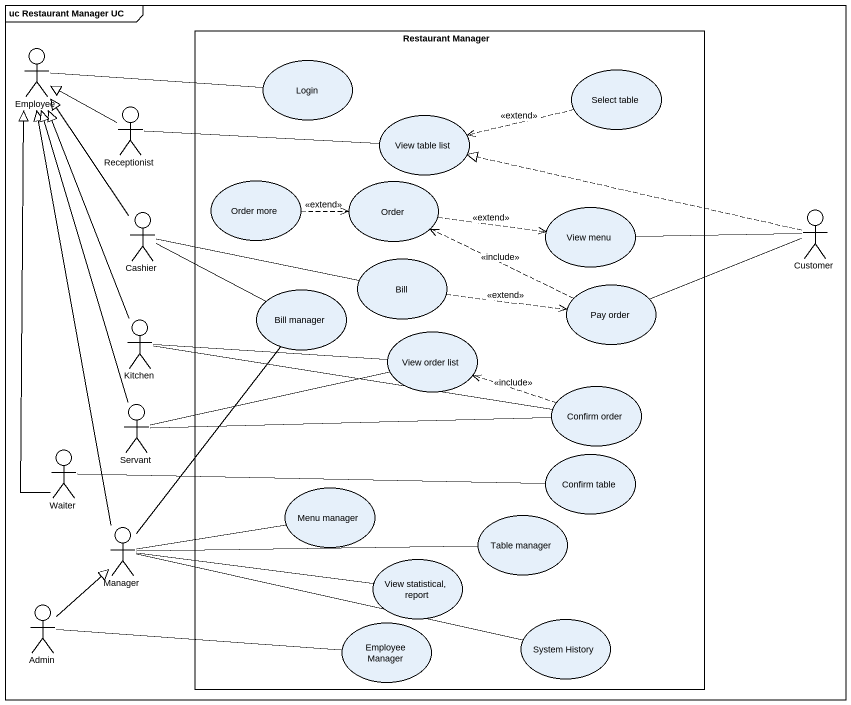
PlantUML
@startuml
mainframe uc Restaurant Manager UC
actor Employee
rectangle "Restaurant Manager" as Restaurant_Manager {
  usecase Login
  usecase "Select table" as Select_table
  usecase "View table list" as View_table_list
  usecase "Order more" as Order_more
  usecase Order
  usecase "View menu" as View_menu
  usecase Bill
  usecase "Bill manager" as Bill_manager
  usecase "Pay order" as Pay_order
  usecase "View order list" as View_order_list
  usecase "Confirm order" as Confirm_order
  usecase "Confirm table" as Confirm_table
  usecase "Menu manager" as Menu_manager
  usecase "Table manager" as Table_manager
  usecase "View statistical, report" as View_statistical_report
  usecase "Employee Manager" as Employee_Manager
  usecase "System History" as System_History
}
actor Receptionist
actor Cashier
actor Customer
actor Kitchen
actor Servant
actor Waiter
actor Manager
actor Admin
Employee -right- Login
Select_table .left.> View_table_list : <<extend>>
Receptionist -up-|> Employee
Receptionist -right- View_table_list
Order_more .right.> Order : <<extend>>
Order .right.> View_menu : <<extend>>
Cashier -up-|> Employee
Cashier -right- Bill
Cashier -right- Bill_manager
Customer .left.|> View_table_list
Customer -left- View_menu
Customer -left- Pay_order
Bill .right.> Pay_order : <<extend>>
Pay_order .left.> Order : <<include>>
Kitchen -up-|> Employee
Kitchen -right- View_order_list
Kitchen -right- Confirm_order
Confirm_order .left.> View_order_list : <<include>>
Servant -up-|> Employee
Servant -right- View_order_list
Servant -right- Confirm_order
Waiter -up-|> Employee
Waiter -right- Confirm_table
Manager -up-|> Employee
Manager -up- Bill_manager
Manager -right- Menu_manager
Manager -right- Table_manager
Manager -right- View_statistical_report
Manager -right- System_History
Admin -up-|> Manager
Admin -right- Employee_Manager
@enduml
